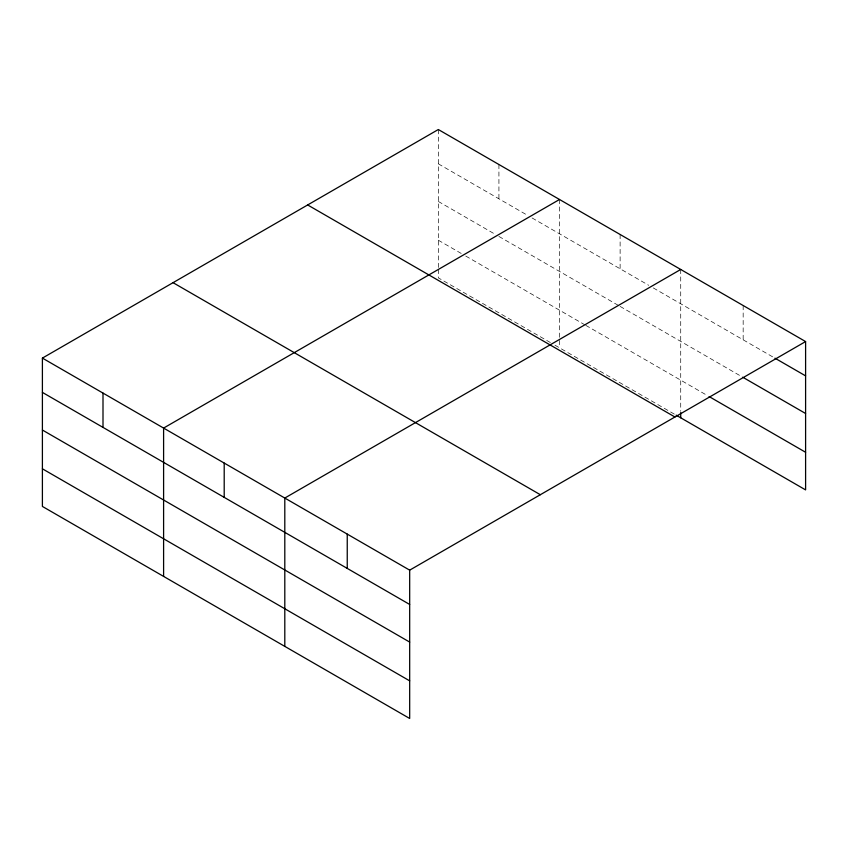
<?xml version="1.0" encoding="UTF-8"?>
<svg xmlns="http://www.w3.org/2000/svg" width="848" height="848" viewBox="0 0 848 848"><rect width="100%" height="100%" fill="white"/><g stroke="black" fill="none" stroke-linecap="round" stroke-linejoin="round"><path stroke-width="0.64" stroke-dasharray="4.24 3.18" d="M438.321 267.47L438.321 129.521M438.321 163.823L527.509 215.307M532.078 217.957L648.709 285.288M653.278 287.928L773.811 357.517M438.321 201.453L495.486 234.461M498.921 236.444L618.976 305.757M620.121 306.414L743.166 377.455M438.321 240.217L461.185 253.425M465.764 256.064L584.675 324.72M585.82 325.378L706.84 395.242M550.373 342.55L438.321 277.847L438.321 268.763M554.952 345.189L675.008 414.502M743.166 305.524L743.166 339.825M680.721 269.473L680.721 411.312M620.121 234.483L620.121 268.784M559.521 199.492L559.521 347.828M498.921 164.512L498.921 198.814"/><path stroke-width="1.27" d="M805.6 341.564L438.321 129.521L42.4 358.1L42.4 506.436L409.679 718.479L409.679 570.153L805.6 341.564L805.6 489.9L676.153 415.16M559.521 199.492L163.6 428.081L163.6 576.407M680.721 269.473L284.801 498.052L284.801 646.388M774.945 358.174L805.6 375.865M743.166 377.455L805.6 413.495M709.108 396.557L805.6 452.27M307.665 204.951L674.944 417.004M173.056 282.67L540.335 494.713M42.4 358.1L409.679 570.153M42.4 392.401L409.679 604.454M42.4 430.031L409.679 642.084M42.4 468.806L409.679 680.849M680.721 412.616L680.721 417.799M347.245 534.102L347.245 568.404M224.201 463.061L224.201 497.363M103 393.09L103 427.392"/></g></svg>
